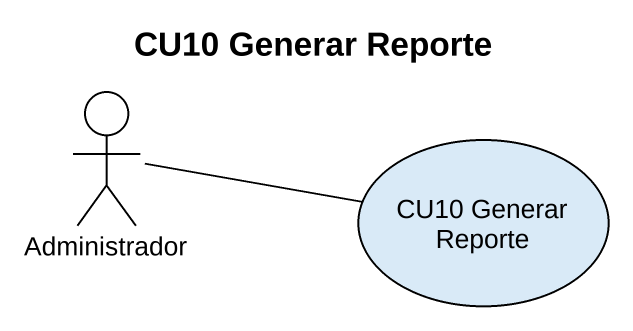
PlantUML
@startuml
title CU10 Generar Reporte
actor Administrador
usecase "CU10 Generar Reporte" as CU10_Generar_Reporte
CU10_Generar_Reporte -left- Administrador
@enduml
